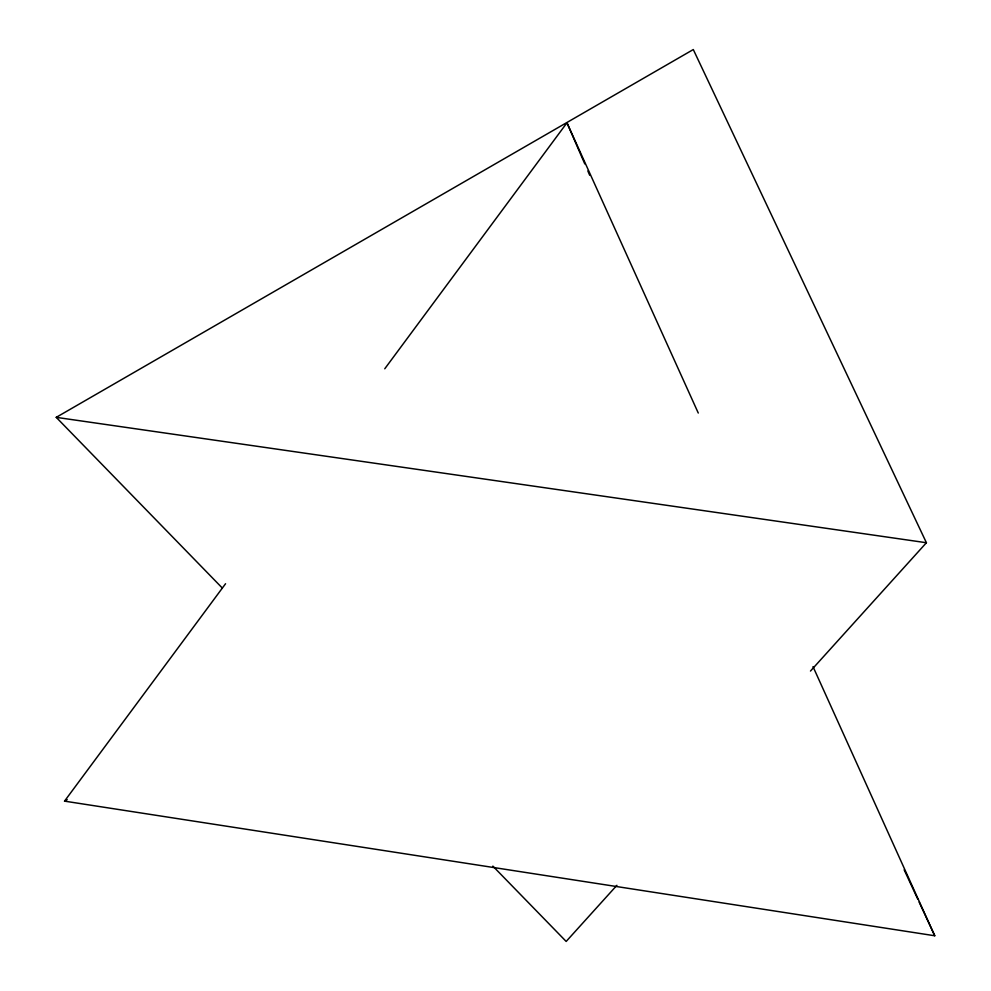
<?xml version="1.0" encoding="UTF-8"?>
<svg xmlns="http://www.w3.org/2000/svg" width="991" height="991" viewBox="0 0 991 991"><rect width="100%" height="100%" fill="white"/><g stroke="black" fill="none" stroke-linecap="round" stroke-linejoin="round"><path stroke-width="1.49" d="M813.016 666.646L934.761 935.764L64.526 801.137L225.564 583.724M384.756 368.788L566.963 122.785L698.271 413.036M616.898 885.31L566.171 941.45L492.861 866.109M810.477 671.056L926.412 542.734L693.291 49.55L56.239 417.347L222.257 587.985M64.526 801.137L67.202 799.601M56.239 417.347L926.412 542.734M904.151 869.801L917.827 899.271M919.128 902.083L934.761 935.764M566.963 122.785L584.789 163.911M587.861 170.997L589.707 175.258"/></g></svg>
